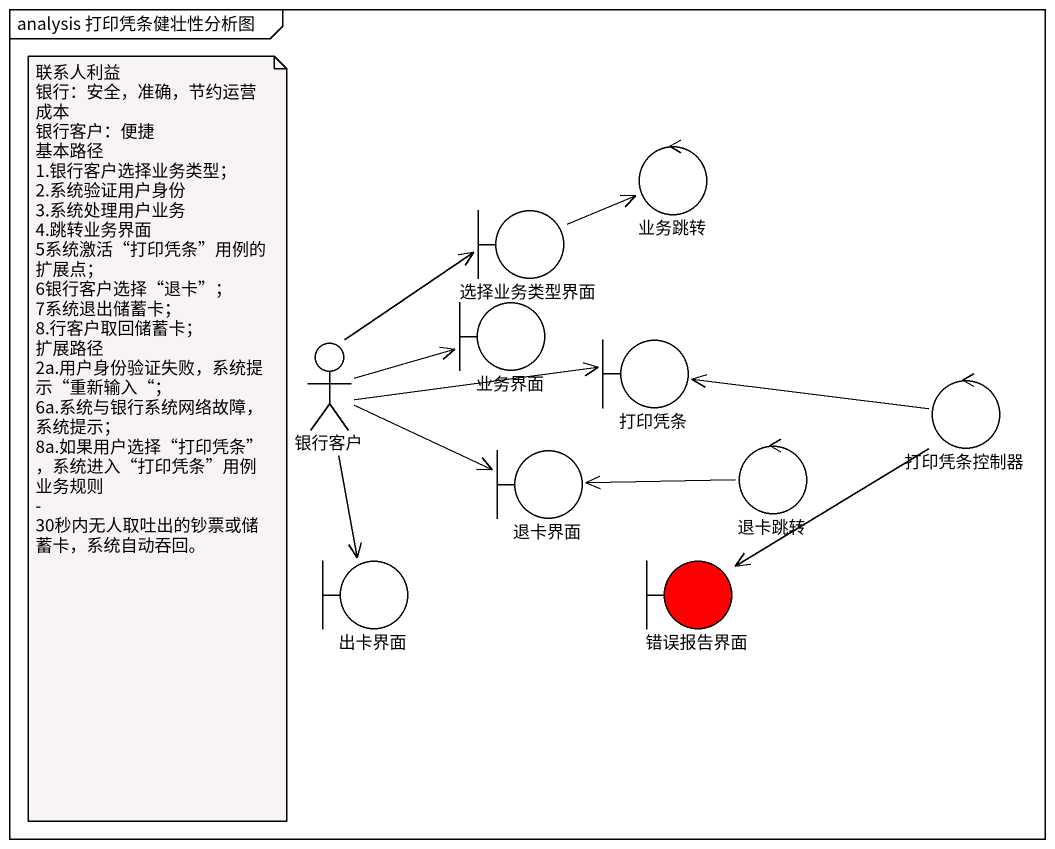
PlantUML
@startuml
mainframe analysis 打印凭条健壮性分析图
control 业务跳转
boundary 选择业务类型界面
boundary 业务界面
actor 银行客户
boundary 打印凭条
control 退卡跳转
control 打印凭条控制器
boundary 退卡界面
boundary 出卡界面
boundary 错误报告界面 #FF0000
选择业务类型界面 -right-> 业务跳转
银行客户 -up-> 选择业务类型界面
银行客户 -right-> 业务界面
银行客户 -right-> 打印凭条
银行客户 -right-> 退卡界面
银行客户 --> 出卡界面
退卡跳转 -left-> 退卡界面
打印凭条控制器 -left-> 打印凭条
打印凭条控制器 --> 错误报告界面
note as N1
  联系人利益
  银行：安全，准确，节约运营成本
  银行客户：便捷
  基本路径
  1.银行客户选择业务类型；
  2.系统验证用户身份
  3.系统处理用户业务
  4.跳转业务界面
  5系统激活“打印凭条”用例的扩展点；
  6银行客户选择“退卡”；
  7系统退出储蓄卡；
  8.行客户取回储蓄卡；
  扩展路径
  2a.用户身份验证失败，系统提示“重新输入“；
  6a.系统与银行系统网络故障，系统提示；
  8a.如果用户选择“打印凭条”，系统进入“打印凭条”用例
  业务规则
  - 30秒内无人取吐出的钞票或储蓄卡，系统自动吞回。
end note
@enduml
